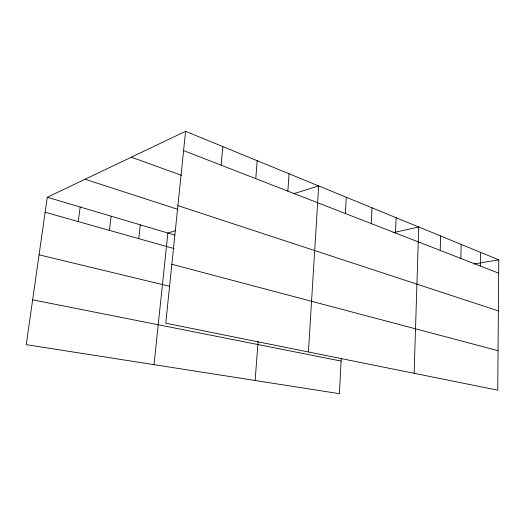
<?xml version="1.0" encoding="UTF-8"?>
<svg xmlns="http://www.w3.org/2000/svg" width="525" height="525" viewBox="0 0 525 525"><rect width="100%" height="100%" fill="white"/><g stroke="black" fill="none" stroke-linecap="round" stroke-linejoin="round"><path stroke-width="0.79" d="M498.75 259.829L497.752 390.173L165.756 323.203L185.588 131.316L498.75 259.829L473.963 263.977M480.316 266.011L480.493 252.335M460.871 258.451L461.14 244.394M440.226 250.418L440.58 235.955M414.12 373.301L418.714 226.984L393.225 232.687M395.522 233.028L396.106 217.704M371.287 223.598L372.002 207.815M341.243 358.654L339.413 393.684L26.25 344.656L47.27 197.262L185.588 131.316M345.384 213.524L346.251 197.249M308.418 351.98L318.675 185.929L293.915 193.659M287.838 191.139L289.072 173.782M255.124 380.487L258.116 341.316M255.754 178.657L257.204 160.709M221.117 165.178L222.817 146.593M154.002 364.658L167.882 233.015L175.422 230.659M138.764 238.645L140.333 224.851M109.41 230.37L111.156 216.195M78.258 221.583L80.187 207.021M32.642 299.821L341.119 361.069M39.06 254.815L169.483 286.269M171.846 264.278L498.054 350.68M45.13 212.244L174.169 248.627M47.27 197.262L174.779 235.062M85.07 179.242L177.896 209.37M177.909 205.623L498.363 310.898M131.342 157.178L181.611 175.37M183.599 150.583L498.645 273.144"/></g></svg>
